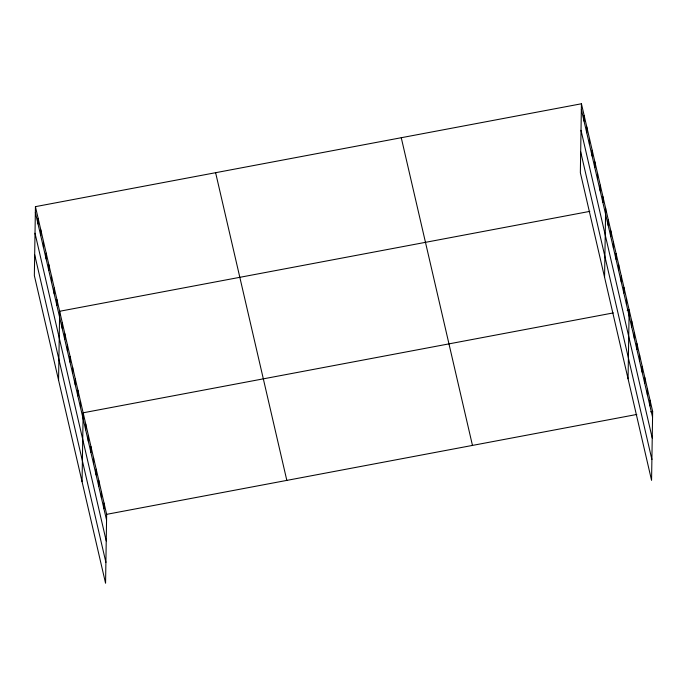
<?xml version="1.0" encoding="UTF-8"?>
<svg xmlns="http://www.w3.org/2000/svg" width="687" height="687" viewBox="0 0 687 687"><rect width="100%" height="100%" fill="white"/><g stroke="black" fill="none" stroke-linecap="round" stroke-linejoin="round"><path stroke-width="1.03" d="M35.432 206.65L34.35 275.539L105.566 583.229L106.648 514.34L35.432 206.65L581.434 103.771L652.65 411.461L651.568 480.35L580.352 172.66L581.434 103.771M38.034 224.005L38.12 218.277M40.722 235.632L40.816 229.896M43.41 247.26L43.504 241.523M46.106 258.879L46.192 253.151M48.794 270.506L48.88 264.77M51.482 282.125L51.577 276.397M54.17 293.753L54.264 288.016M56.866 305.372L56.952 299.644M58.567 380.151L59.649 311.271L589.807 211.373M62.165 328.283L62.259 322.547M64.776 339.567L64.87 333.83M67.386 350.842L67.481 345.114M69.997 362.126L70.091 356.398M72.607 373.41L72.702 367.674M75.218 384.694L75.312 378.958M77.829 395.97L77.923 390.242M80.448 407.254L80.534 401.526M82.062 481.69L83.144 412.801L613.311 312.911M85.669 429.822L85.755 424.085M88.279 441.106L88.365 435.369M90.89 452.381L90.976 446.653M93.501 463.665L93.587 457.937M96.111 474.949L96.197 469.212M98.722 486.233L98.808 480.496M101.332 497.508L101.427 491.78M103.943 508.792L104.038 503.064M584.036 121.127L584.13 115.39M586.724 132.754L586.818 127.018M589.42 144.373L589.506 138.645M592.108 156.001L592.194 150.264M594.796 167.619L594.89 161.892M597.492 179.247L597.578 173.51M600.18 190.866L600.266 185.138M602.868 202.493L602.963 196.765M604.569 277.273L605.651 208.384M608.167 225.396L608.261 219.668M610.777 236.68L610.872 230.952M613.397 247.964L613.482 242.228M616.007 259.248L616.093 253.512M618.618 270.532L618.704 264.796M621.228 281.807L621.314 276.08M623.839 293.091L623.925 287.364M626.45 304.375L626.535 298.639M628.064 378.812L629.146 309.923L627.171 310.301M631.671 326.935L631.757 321.207M634.281 338.219L634.376 332.491M636.892 349.503L636.986 343.766M639.503 360.787L639.597 355.05M642.113 372.062L642.208 366.334M644.724 383.346L644.818 377.618M647.334 394.63L647.429 388.902M649.945 405.914L650.039 400.178M106.648 514.34L636.806 414.45M650.666 411.831L652.65 411.461M581.348 109.499L652.564 417.198M581.022 130.341L652.229 438.031M580.678 151.818L651.894 459.509M401.26 137.718L472.467 445.416M215.615 172.703L286.831 480.393M35.346 212.386L106.554 520.076M35.011 233.228L106.227 540.918M34.676 254.697L105.892 562.387"/></g></svg>
